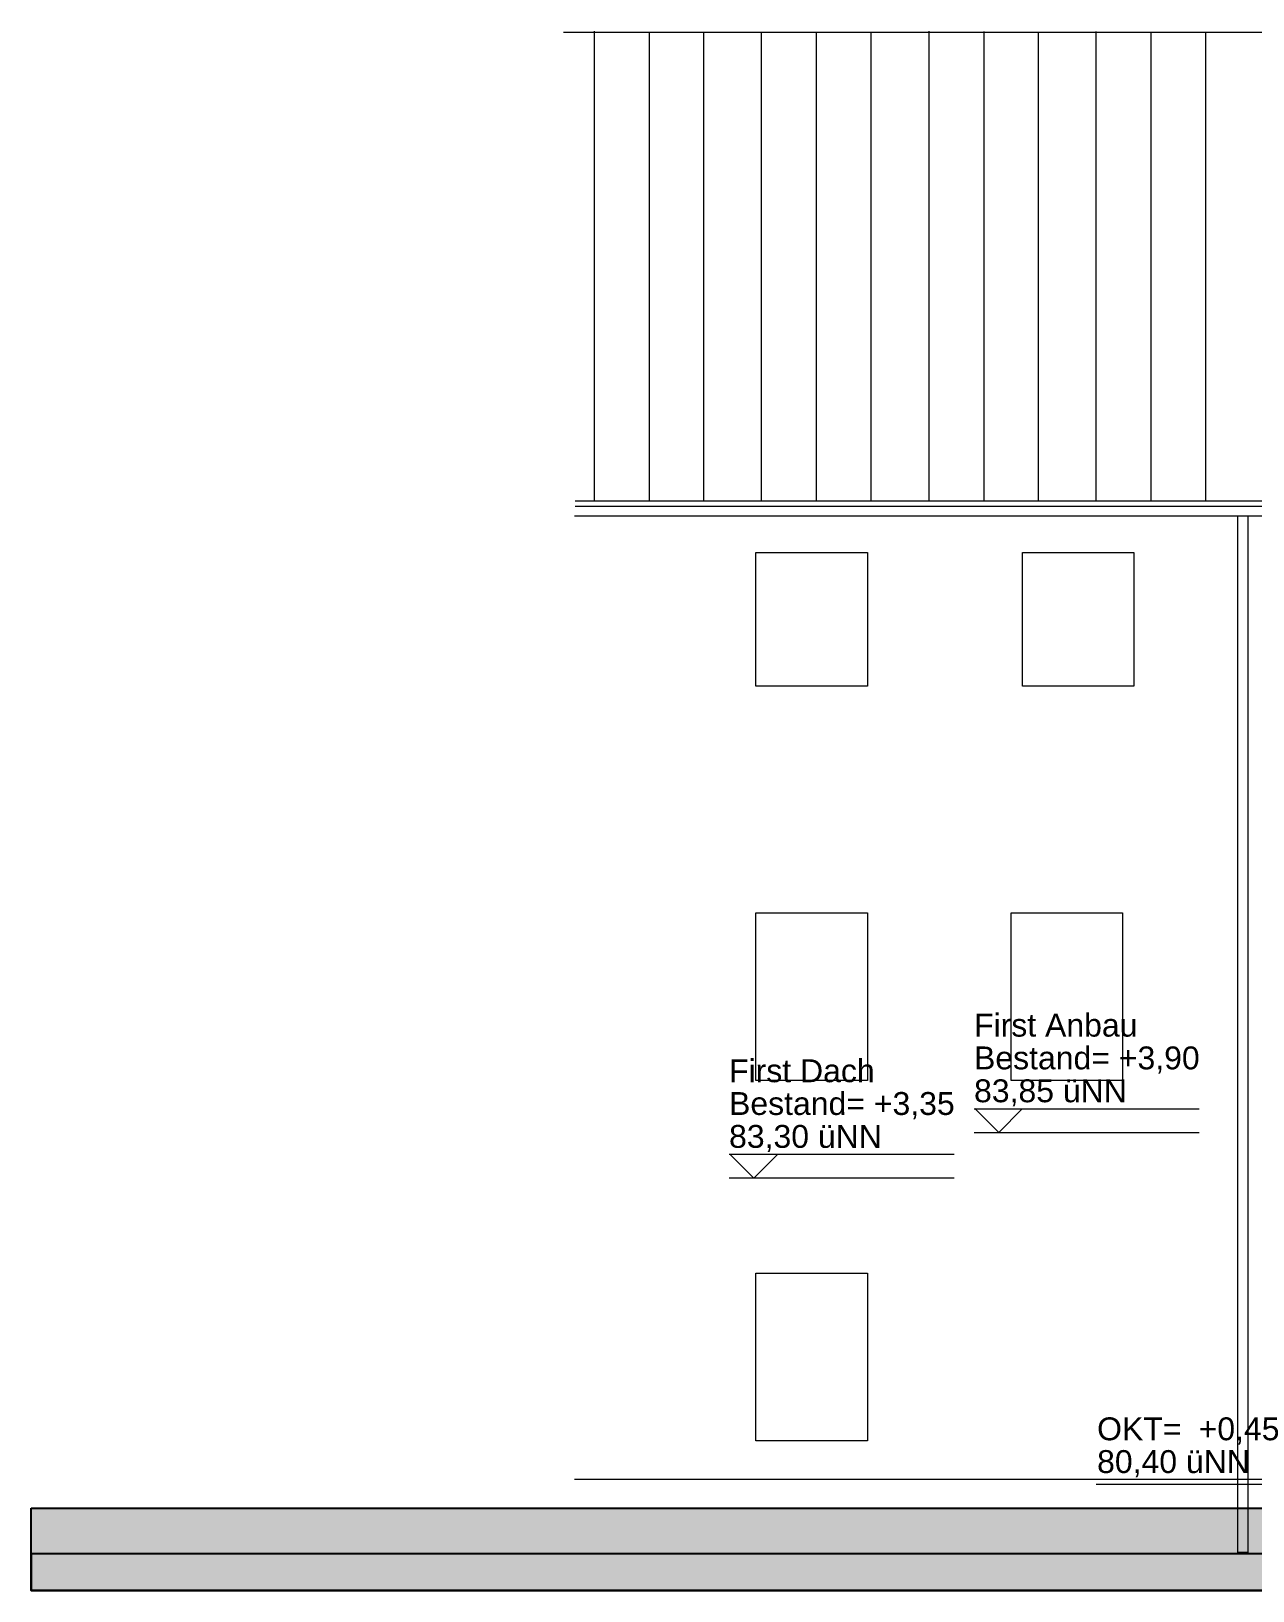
# Model space of a CAD drawing. Header units: millimetres. Extents: x 1 to 41669, y 1850 to 28527.
# Drawn here: x 1 to 10852, y 8273 to 22124 of the extents above; entities that cross this region are included whole.
import ezdxf

# ---------------------------------------------------------------- set-up
doc = ezdxf.new("R2010")
doc.units = ezdxf.units.MM
doc.header["$LTSCALE"] = 50
for name, color, linetype in [('00_Wand_Bestand', 7, 'Continuous'), ('05_Linien_stark', 7, 'Continuous'), ('06_Linien_fein', 3, 'Continuous'), ('10_Text', 7, 'Continuous')]:
    doc.layers.add(name, color=color, linetype=linetype)
doc.styles.add('PLAN', font='arial.ttf')

msp = doc.modelspace()

# ---------------------------------------------------------------- hatches: boundary and pattern name
at = {"layer": '00_Wand_Bestand', "transparency": 33554564}
for points in [[(1, 9008), (33690, 9008), (33690, 8275), (1, 8275)], [(3, 8604), (33690, 8604), (33690, 8273), (3, 8273)]]:
    msp.add_hatch(color=7, dxfattribs=at).paths.add_polyline_path(points)

# ---------------------------------------------------------------- linework, layer by layer
at = {"layer": '00_Wand_Bestand'}
for points in [[(1, 9008), (33690, 9008), (33690, 8275), (1, 8275)], [(3, 8604), (33690, 8604), (33690, 8273), (3, 8273)]]:
    msp.add_lwpolyline(points, close=True, dxfattribs=at)
at = {"layer": '05_Linien_stark', "lineweight": 15}
for p, q in [((8377, 12554), (10375, 12554)), ((8595, 12342), (8382, 12555)), ((8596, 12343), (8804, 12552)), ((8376, 12342), (10375, 12342)), ((6202, 12150), (8200, 12150)), ((6420, 11937), (6207, 12151)), ((6420, 11939), (6629, 12147)), ((6201, 11940), (8200, 11940)), ((11459, 9216), (9461, 9216)), ((11460, 9004), (9461, 9004))]:
    msp.add_line(p, q, dxfattribs=at)
at = {"layer": '05_Linien_stark', "lineweight": 20}
for points in [[(10718, 17819), (10807, 17819), (10807, 8613), (10718, 8613)], [(6439, 17495), (7429, 17495), (7429, 16306), (6439, 16306)], [(8806, 17495), (9796, 17495), (9796, 16306), (8806, 16306)], [(6439, 14294), (7429, 14294), (7429, 12804), (6439, 12804)], [(8706, 14294), (9696, 14294), (9696, 12804), (8706, 12804)], [(6439, 11095), (7429, 11095), (7429, 9606), (6439, 9606)]]:
    msp.add_lwpolyline(points, close=True, dxfattribs=at)
at = {"layer": '06_Linien_fein', "lineweight": 13}
msp.add_line((4729, 22116), (11061, 22116), dxfattribs=at)
at = {"layer": '06_Linien_fein', "lineweight": 9}
for p, q in [((5004, 17956), (5004, 22123)), ((5492, 17957), (5492, 22119)), ((5977, 17957), (5977, 22117)), ((6488, 17952), (6488, 22119)), ((6977, 17953), (6977, 22117)), ((7462, 17953), (7462, 22113)), ((7976, 17957), (7976, 22124)), ((8465, 17958), (8465, 22120)), ((8950, 17958), (8950, 22118)), ((9461, 17953), (9461, 22120)), ((9950, 17954), (9950, 22118)), ((10435, 17954), (10435, 22114)), ((4832, 17905), (11053, 17905)), ((4833, 17954), (11045, 17954)), ((4827, 17819), (11050, 17819)), ((4827, 9263), (11051, 9263))]:
    msp.add_line(p, q, dxfattribs=at)

# ---------------------------------------------------------------- texts
at = {"layer": '10_Text', "style": 'PLAN'}
for s, p in [('First Anbau', (8376, 13195)), ('Bestand= +3,90', (8376, 12904)), ('First Dach', (6200, 12790)), ('83,85 üNN', (8376, 12612)), ('Bestand= +3,35', (6200, 12499)), ('83,30 üNN', (6200, 12207)), ('OKT=', (9469, 9610)), ('+0,45', (10371, 9610)), ('80,40 üNN', (9469, 9319))]:
    msp.add_text(s, height=203.2, dxfattribs=at).set_placement(p)

doc.saveas('drawing.dxf')
